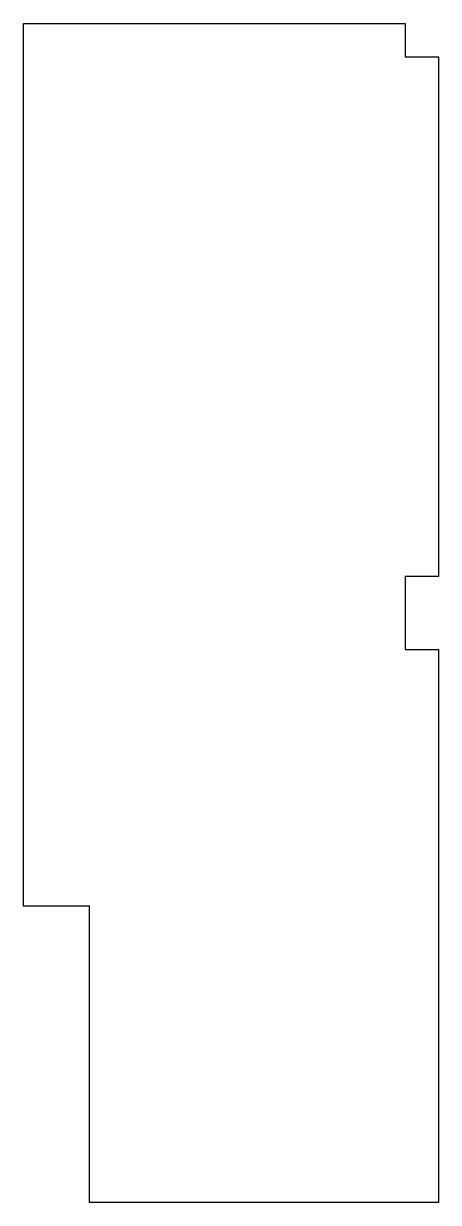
# Model space of a CAD drawing. Header units: millimetres. Extents: x 7 to 133, y -364 to -6.
import ezdxf

# ---------------------------------------------------------------- set-up
doc = ezdxf.new("R2010")
doc.units = ezdxf.units.MM
doc.layers.get('0').update_dxf_attribs({"linetype": 'CONTINUOUS'})

msp = doc.modelspace()

# ---------------------------------------------------------------- linework, layer by layer
msp.add_lwpolyline([(7.02, -6.05), (122.97, -6.05), (122.97, -16.1), (133.03, -16.1), (133.03, -174), (122.97, -174), (122.97, -196.1), (133.03, -196.1), (133.03, -364.05), (27.02, -364.05), (27.02, -274.05), (7.03, -274.05)], close=True)

doc.saveas('drawing.dxf')
